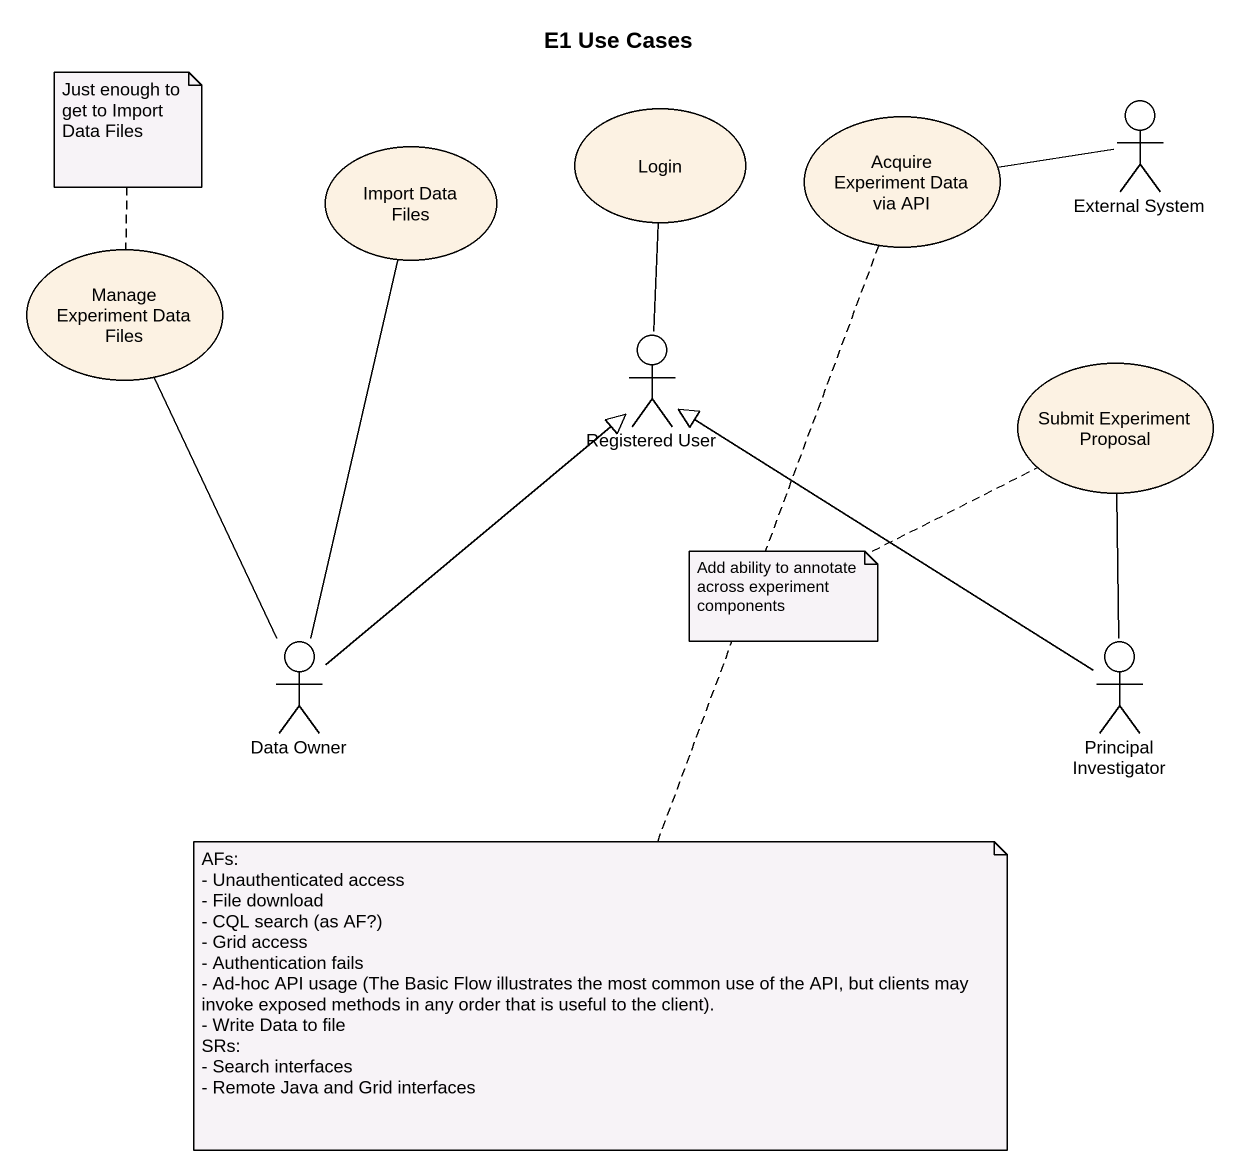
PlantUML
@startuml
title E1 Use Cases
usecase Login
usecase "Acquire Experiment Data via API" as Acquire_Experiment_Data_via
actor "External System" as External_System
usecase "Import Data Files" as Import_Data_Files
usecase "Manage Experiment Data Files" as Manage_Experiment_Data_Files
actor "Registered User" as Registered_User
usecase "Submit Experiment Proposal" as Submit_Experiment_Proposal
actor "Data Owner" as Data_Owner
actor "Principal Investigator" as Principal_Investigator
External_System -left- Acquire_Experiment_Data_via
Registered_User -up- Login
Data_Owner -up- Import_Data_Files
Data_Owner -up- Manage_Experiment_Data_Files
Data_Owner -up-|> Registered_User
Principal_Investigator -up-|> Registered_User
Principal_Investigator -up- Submit_Experiment_Proposal
note top of Manage_Experiment_Data_Files : Just enough to get to Import Data Files
note left of Submit_Experiment_Proposal : Add ability to annotate across experiment components
note bottom of Acquire_Experiment_Data_via
  AFs:
  - Unauthenticated access
  - File download
  - CQL search (as AF?)
  - Grid access
  - Authentication fails
  - Ad-hoc API usage (The Basic Flow illustrates the most common use of the API, but clients may invoke exposed methods in any order that is useful to the client).
  - Write Data to file
  SRs:
  - Search interfaces
  - Remote Java and Grid interfaces
end note
@enduml
